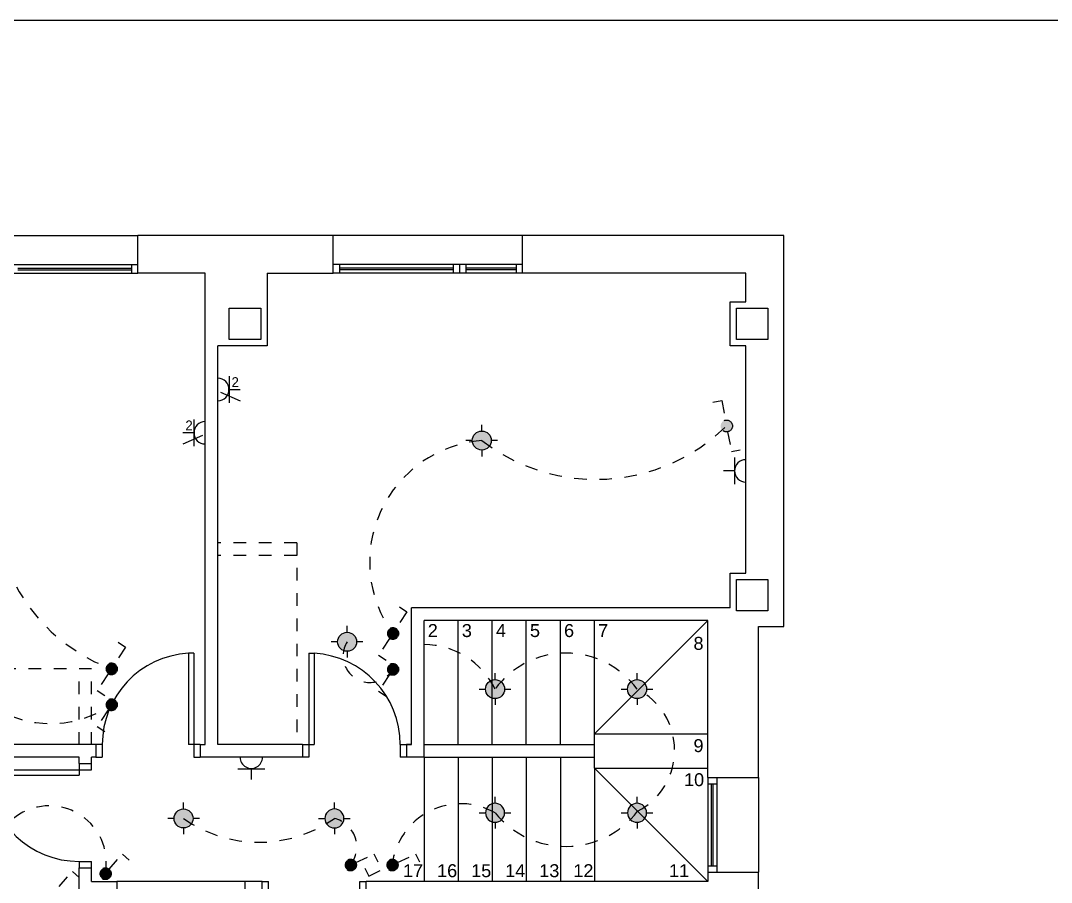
# Model space of a CAD drawing. Header units: millimetres. Extents: x 441156 to 441876, y 4514765 to 4515211.
# Drawn here: x 441377.67 to 441385.84, y 4514931.87 to 4514938.7 of the extents above; entities that cross this region are included whole.
import ezdxf
from ezdxf.enums import TextEntityAlignment as Align

# ---------------------------------------------------------------- set-up
doc = ezdxf.new("R2010")
doc.units = ezdxf.units.MM
for name, pattern in [('CONTINUA', [0]), ('CYPE_RAYAPUNTO', [0.4125, 0.2025, -0.105, 0, -0.105]), ('RAYITAS', [0.375, 0.25, -0.125])]:
    doc.linetypes.add(name, pattern=pattern)
doc.layers.add('01_cartela', color=6, linetype='Continuous', plot=False)
for name, color, linetype in [('01_eléctrico', 170, 'Continuous'), ('01_enchufes', 38, 'Continuous'), ('01_mono PRIMERA', 2, 'Continuous'), ('01_proyección', 4, 'RAYITAS')]:
    doc.layers.add(name, color=color, linetype=linetype)
doc.styles.add('EBRA', font='')
doc.styles.add('NIEVES2', font='sanss___.ttf')
doc.styles.get('EBRA').set_extended_font_data('Century Gothic')

# ---------------------------------------------------------------- blocks, each defined once
blk = doc.blocks.new('Tabla de simbolos_Salida para lampara incandescente_ vapor de mercurio o similar_ empotrada en techo')
at = {"layer": '01_eléctrico'}
h = blk.add_hatch(color=170, dxfattribs=at)
edge = h.paths.add_edge_path()
edge.add_arc((0, 0), 0.0825, 0, 360)
at = {"layer": '01_eléctrico', "color": 170}
for p, q in [((0, 0.0825), (0, 0.1375)), ((-0.1375, 0), (-0.0825, 0)), ((0.0825, 0), (0.1375, 0)), ((0, -0.0825), (0, -0.1375))]:
    blk.add_line(p, q, dxfattribs=at)
blk.add_circle((0, 0), 0.0825, dxfattribs=at)
blk = doc.blocks.new('A$C11D349B9')
at = {"layer": '01_mono PRIMERA', "color": 254}
for p, q in [((2.932982429221738, 13.69967797957361, -3.591061409002547e-05), (4.432982429221738, 13.69967797957361, -3.591061409002547e-05)), ((5.982982428860851, 13.69967797957361, -3.537984327315519e-05), (4.432982429221738, 13.69967797957361, -3.591061425931758e-05)), ((4.432982429221738, 13.39966156613082, -3.591061408769747e-05), (4.432982429221738, 13.69967797864228, -3.591061408769747e-05)), ((5.982982428919058, 13.39966156613082, 5.30737336634779e-07), (5.982982428919058, 13.69967797864228, 5.30737336634779e-07)), ((7.482982428919058, 13.69967797957361, 5.3073733430678e-07), (5.982982428919058, 13.69967797957361, 5.3073733430678e-07)), ((9.552982429217082, 13.69967797957361, -3.591061425931758e-05), (7.482982428919058, 13.69967797957361, -3.537984327315519e-05)), ((7.482982428977266, 13.39966156613082, 5.30737336634779e-07), (7.482982428919058, 13.69967797957361, 5.30737336634779e-07)), ((9.552982429217082, 10.59967770148069), (9.552982429217082, 13.6997264334932)), ((2.932982429279946, 13.46965726278722, -3.693182417579983e-05), (4.432982429279946, 13.46965726278722, -3.693182417579983e-05)), ((2.932982429279946, 13.3996572624892, -3.693182417579983e-05), (4.432982429279946, 13.3996572624892, -3.693182417579983e-05)), ((3.482982429268304, 13.44165216851979, -3.693182417670153e-05), (4.38298242923338, 13.44165216851979, -3.693182417670153e-05)), ((3.482982429268304, 13.42765216808766, -3.693182417670153e-05), (4.38298242923338, 13.42765216808766, -3.693182417670153e-05)), ((4.38298242923338, 13.46965726278722, -3.693182417579983e-05), (4.38298242923338, 13.3996572624892, -3.693182417579983e-05)), ((4.967982429196127, 13.39967797975987, -3.591061425931758e-05), (4.432982429221738, 13.39967797975987, -3.591061425931758e-05)), ((4.967982429312542, 9.664677979424596), (4.967982429254334, 13.39967797975987)), ((5.457982428721152, 13.39967798069119, 5.307373365866472e-07), (5.982982429035474, 13.39967798069119, 5.307373348584221e-07)), ((7.482982428860851, 13.46965726278722, -4.904727514675882e-07), (5.982982428860851, 13.46965726278722, -4.904727514675882e-07)), ((7.482982428860851, 13.3996572624892, -4.904727514675882e-07), (5.982982428860851, 13.3996572624892, -4.904727514675882e-07)), ((6.032982428907417, 13.46965726278722, -4.904727514675882e-07), (6.032982428907417, 13.3996572624892, -4.904727514675882e-07)), ((6.932982428872492, 13.44165216851979, -4.904727523692785e-07), (6.032982428907417, 13.44165216851979, -4.904727523692785e-07)), ((6.932982428872492, 13.42765216808766, -4.904727523692785e-07), (6.032982428907417, 13.42765216808766, -4.904727523692785e-07)), ((6.932982428872492, 13.46965726278722, -4.904727514675882e-07), (6.932982428872492, 13.3996572624892, -4.904727514675882e-07)), ((6.982982428860851, 13.46965726278722, -4.904727514675882e-07), (6.982982428860851, 13.3996572624892, -4.904727514675882e-07)), ((7.032982428849209, 13.46965726278722, -4.904727514675882e-07), (7.032982428849209, 13.3996572624892, -4.904727514675882e-07)), ((7.432982428872492, 13.44165216851979, 5.307373320604012e-07), (7.032982428849209, 13.44165216851979, -4.904727523692785e-07)), ((7.432982428872492, 13.42765216808766, 5.307373320604012e-07), (7.032982428849209, 13.42765216808766, -4.904727523692785e-07)), ((7.432982428872492, 13.46965726278722, 5.307373329620915e-07), (7.432982428872492, 13.3996572624892, 5.307373329620915e-07)), ((9.252982429228723, 13.39967798069119, -3.591061425931758e-05), (7.482982428919058, 13.39967797882855, -3.537984327315519e-05)), ((9.252982429228723, 13.17467797920108), (9.252982429170515, 13.39967797975987)), ((5.067982429289259, 9.664677979424596), (5.067982429231051, 12.82467797957361)), ((9.252982429228723, 11.02467769943178), (9.252982429228723, 12.82467797957361)), ((9.127982429345138, 10.74967798031867), (6.602982429263648, 10.74967798031867)), ((6.602982429263648, 9.664677979424596), (6.602982429263648, 10.74967798031867)), ((8.95298242935678, 10.64967797975987), (6.70298242935678, 10.64967797975987)), ((6.702982429298572, 9.564677979797125), (6.702982429298572, 10.64967797975987)), ((6.972982429258991, 9.664677980355918), (6.972982429258991, 10.64967797975987)), ((7.242982429335825, 9.664677980355918), (7.242982429277617, 10.64967797975987)), ((7.512982429296244, 9.664677980355918), (7.512982429296244, 10.64967797975987)), ((7.782982429373078, 9.664677980355918), (7.78298242931487, 10.64967797975987)), ((8.05298242927529, 9.749677980318666), (8.05298242927529, 10.64967797975987)), ((8.05298242927529, 9.749677980318666), (8.952982429298572, 10.64967797975987)), ((8.952982429298572, 9.404677980579436), (8.952982429298572, 10.64967797975987)), ((9.352982429263648, 9.40467797871679), (9.352982429263648, 10.59967770148069)), ((9.352982429321855, 10.59967770148069, 4.424621440790588e-06), (9.552982429217082, 10.59967770148069, 4.424621440790588e-06)), ((4.876799226971343, 10.3884933385998), (4.835370655520819, 10.3884933385998)), ((4.835370655520819, 10.3884933385998), (4.835370655520819, 9.664677979424596)), ((4.876799226971343, 10.3884933385998), (4.876799226971343, 9.564677979797125)), ((5.789331408508588, 10.38849333766848), (5.830759979959112, 10.38849333766848)), ((5.789331408508588, 10.38849333766848), (5.789331408508588, 9.564677978865802)), ((5.830759979959112, 10.38849333766848), (5.830759979959112, 9.664677978493273)), ((8.05298242927529, 9.749677981249988), (8.952982429298572, 9.749677980318666)), ((8.05298242927529, 9.479677979834378), (8.05298242927529, 9.749677980318666)), ((4.10179922694806, 9.664677979424596), (1.732982429210097, 9.664677979424596)), ((4.151799226936419, 9.664677979424596), (4.10179922694806, 9.664677979424596)), ((4.10179922694806, 9.664677979424596), (4.10179922694806, 9.564677979797125)), ((4.151799226936419, 9.664677979424596), (4.151799226936419, 9.564677979797125)), ((4.926799226959702, 9.664677979424596), (4.835370655520819, 9.664677979424596)), ((4.926799226959702, 9.664677979424596), (4.926799226959702, 9.564677979797125)), ((4.926799226959702, 9.664677979424596), (4.967982429254334, 9.664677979424596)), ((5.739331408520229, 9.664677979424596), (5.067982429231051, 9.664677979424596)), ((5.739331408520229, 9.664677978493273), (5.830759979959112, 9.664677978493273)), ((5.739331408520229, 9.664677979424596), (5.739331408520229, 9.564677979797125)), ((6.514331408543512, 9.664677978493273), (6.564331408531871, 9.664677978493273)), ((6.514331408543512, 9.664677978493273), (6.514331408543512, 9.564677978865802)), ((6.602982429263648, 9.664677979424596), (6.564331408531871, 9.664677979424596)), ((6.564331408531871, 9.664677979424596), (6.602982429263648, 9.664677979424596)), ((6.564331408531871, 9.664677979424596), (6.564331408531871, 9.564677979797125)), ((6.702982429298572, 9.664677980355918), (8.052982429333497, 9.664677980355918)), ((3.967982429312542, 9.564677980728447), (2.607982429268304, 9.56467798165977, -1.153888620208932e-06)), ((3.967982429254334, 9.514571852050722), (3.967982429254334, 9.564677979797125)), ((4.10179922694806, 9.564677979797125), (4.067982429231051, 9.564677979797125)), ((4.067982429231051, 9.514571852050722), (4.067982429231051, 9.564677979797125)), ((4.10179922694806, 9.564677979797125), (4.151799226936419, 9.564677979797125)), ((4.876799226971343, 9.564677979797125), (4.926799226959702, 9.564677979797125)), ((5.739331408462021, 9.564677978865802), (4.926799226959702, 9.564677979797125)), ((5.789331408508588, 9.564677978865802), (5.739331408520229, 9.564677978865802)), ((6.564331408531871, 9.564677978865802), (6.514331408543512, 9.564677978865802)), ((6.702982429298572, 9.564677979797125), (6.564331408531871, 9.564677979797125)), ((6.702982429240365, 9.564677979797125), (6.702982429298572, 8.579677979461849)), ((6.702982429240365, 9.564677979797125), (8.052982429217082, 9.564677980728447)), ((6.972982429200783, 9.564677979797125), (6.972982429258991, 8.579677980393171)), ((7.24298242921941, 9.564677979797125), (7.242982429277617, 8.579677980393171)), ((7.512982429179829, 9.564677980728447), (7.512982429296244, 8.579677980393171)), ((7.782982429256663, 9.564677980728447), (7.78298242931487, 8.579677980393171)), ((3.967982429254334, 9.514571852050722), (3.967982429254334, 9.423143280670047)), ((3.967982429254334, 9.514571852050722), (4.067982429231051, 9.514571852050722)), ((4.067982429231051, 9.464571852236986), (4.067982429231051, 9.514571852050722)), ((8.05298242927529, 9.479677979834378), (8.952982429298572, 9.479677979834378)), ((8.05298242927529, 9.479677979834378), (8.05298242927529, 8.579677980393171)), ((8.05298242927529, 9.479677979834378), (8.952982429298572, 8.579677980393171)), ((3.24416707054479, 9.464571852236986), (4.067982429231051, 9.464571852236986)), ((3.24416707054479, 9.423143280670047), (3.967982429254334, 9.423143280670047)), ((8.952983956085518, 9.404677979648113), (8.953002277528867, 8.654677979648113)), ((8.952983956085518, 9.404677979648113), (9.352982429321855, 9.40467797871679)), ((9.022983956383541, 9.404677979648113), (9.02300227782689, 8.654677979648113)), ((9.352982429263648, 9.404677979648113), (9.352982429321855, 8.654677979648113)), ((8.952985353127588, 9.354681164957583), (9.022985352494288, 9.354681164957583)), ((8.980969711323269, 8.704674794338644), (8.981002282758709, 9.354681164957583)), ((8.994969711755402, 8.704674794338644), (8.995002283190843, 9.354681164957583)), ((3.967982429254334, 8.739571851678193), (3.967982429254334, 8.689571851864457)), ((3.967982429254334, 8.739571851678193), (4.067982429231051, 8.739571851678193)), ((3.967982429312542, 7.954677980393171), (3.967982429254334, 8.689571851864457)), ((3.967982429254334, 8.689571851864457), (4.067982429231051, 8.689571851864457)), ((4.067982429231051, 8.689571851864457), (4.067982429231051, 8.739571851678193)), ((4.067982429289259, 8.579677981324494), (4.067982429231051, 8.689571851864457)), ((8.952952781692147, 8.704674794338644), (9.022952781058848, 8.704674794338644)), ((4.067982429405674, 8.579677981324494), (4.267982429359108, 8.579677981324494)), ((5.282820890133735, 8.579677981324494, 4.546216339149808e-05), (4.267982429533731, 8.579677981324494)), ((4.267982429359108, 8.579677981324494), (4.267982429359108, 7.954677980393171)), ((5.419331408396829, 8.579677980393171), (5.282797901600134, 8.579677980393171)), ((5.282982429198455, 8.579677978530526, -2.447964224106723e-05), (5.282982429256663, 7.954677982255816, 4.546216373062309e-05)), ((5.419331408396829, 8.579677980393171), (5.469331408385187, 8.579677980393171)), ((5.419331408396829, 8.479677979834378), (5.419331408396829, 8.579677980393171)), ((5.469331408385187, 8.4796779807657), (5.469331408385187, 8.579677980393171)), ((6.194331408420112, 7.755862621590495), (6.194331408420112, 8.579677980393171)), ((6.194331408420112, 8.579677980393171), (6.24433140840847, 8.579677980393171)), ((8.953002277528867, 8.579677980393171), (6.24433140840847, 8.579677980393171)), ((6.24433140840847, 8.479677979834378), (6.24433140840847, 8.579677980393171)), ((8.953002277528867, 8.654677979648113), (9.352982429321855, 8.654677979648113)), ((8.953002277528867, 8.654677979648113), (8.953002277528867, 8.579677980393171)), ((9.352982429263648, 2.999677980318666), (9.352982429263648, 8.654677979648113))]:
    blk.add_line(p, q, dxfattribs=at)
for points in [[(5.457982428721152, 13.39967798069119), (5.457982428662945, 12.82467797957361)], [(9.252982429228723, 12.82467797957361), (9.12798242928693, 12.82467797957361), (9.12798242928693, 13.17467797920108)], [(9.12798242928693, 13.17467797920108), (9.252982429228723, 13.17467797920108)], [(5.457982428662945, 12.82467797957361), (5.067982429172844, 12.82467797957361)], [(9.12798242928693, 10.74967798031867), (9.127982429345138, 11.02467769943178)], [(9.127982429345138, 11.02467769943178), (9.25298242928693, 11.02467769943178)]]:
    blk.add_lwpolyline(points, dxfattribs=at)
for points in [[(5.407982428674586, 12.87467797938734), (5.157982428674586, 12.87467797938734), (5.157982428674586, 13.12467797938734), (5.407982428674586, 13.12467797938734), (5.407982428674586, 12.87467797938734)], [(9.17798242927529, 13.12467797938734), (9.42798242927529, 13.12467797938734), (9.42798242927529, 12.87467797938734), (9.17798242927529, 12.87467797938734), (9.17798242927529, 13.12467797938734)], [(9.177982429333497, 10.97467769961804), (9.427982429333497, 10.97467769961804), (9.427982429333497, 10.72467769961804), (9.177982429333497, 10.72467769961804), (9.177982429333497, 10.97467769961804)]]:
    blk.add_lwpolyline(points, close=True, dxfattribs=at)
for centre, start, end in [((4.876799226971343, 9.664677979424596), 93.27582896057221, 180), ((5.789331408508588, 9.664677978493273), 0, 86.72417103942782), ((3.967982429254334, 9.464571852236986), 183.2758289781731, 270)]:
    blk.add_arc(centre, 0.725, start, end, dxfattribs=at)
at = {"layer": '01_proyección', "color": 120, "ltscale": 0.25}
for p, q in [((5.692982429347467, 11.26467797905207, -4.683793849428133e-06), (5.067982429172844, 11.26467797905207, -4.683793849428133e-06)), ((5.692982429289259, 11.26467797905207, -5.851416105909315e-06), (5.692982429172844, 9.664677979424596, -4.683793849428133e-06)), ((5.692982429347467, 11.1646779794246, -4.683793849428133e-06), (5.067982429172844, 11.1646779794246, -4.683793849428133e-06)), ((4.067982429231051, 10.26467797905207), (1.732982429268304, 10.26467797905207)), ((3.967982429196127, 9.664677979424596, -4.683793860494093e-06), (3.967982429254334, 10.26467797905207, -4.683793860494093e-06)), ((4.067982429114636, 9.664677979424596, -4.683793849428133e-06), (4.067982429172844, 10.26467797905207, -4.683793849428133e-06))]:
    blk.add_line(p, q, dxfattribs=at)
at = {"layer": '01_mono PRIMERA', "color": 254, "style": 'NIEVES2'}
for s, p in [('2', (6.771884793008212, 10.51749698072672)), ('3', (7.041884793026838, 10.51749698072672)), ('6', (7.85188479302451, 10.51749698072672)), ('4', (7.311884792987257, 10.51749698072672)), ('5', (7.581884793005884, 10.51749698072672)), ('7', (8.121884793043137, 10.51749698072672)), ('8', (8.877865754067898, 10.41609044931829)), ('9', (8.877865754067898, 9.605765670537949)), ('10', (8.842865888087545, 9.33576567005366)), ('17', (6.615482764260378, 8.614656325429678)), ('16', (6.885482764220797, 8.614656325429678)), ('15', (7.155482764239423, 8.614656325429678)), ('14', (7.425482764258049, 8.614656325429678)), ('13', (7.695482764276676, 8.614656325429678)), ('12', (7.965482764237095, 8.614656325429678)), ('11', (8.723797588783782, 8.614656325429678))]:
    blk.add_text(s, height=0.1025611646689943, dxfattribs=at).set_placement(p, align=Align.CENTER)

msp = doc.modelspace()

# ---------------------------------------------------------------- hatches: boundary and pattern name
at = {"layer": '01_eléctrico', "linetype": 'CYPE_RAYAPUNTO', "ltscale": 0.5}
h = msp.add_hatch(color=170, dxfattribs=at)
h.dxf.hatch_style = 1
edge = h.paths.add_edge_path()
edge.add_arc((441383.2649446789, 4514935.49142145), 0.04703331445313395, 129.5430179117085, 489.5430179117084, ccw=False)
h = msp.add_hatch(color=170, dxfattribs=at)
h.dxf.hatch_style = 1
edge = h.paths.add_edge_path()
edge.add_arc((441380.6192854633, 4514933.847173003), 0.04703331445313395, 85.80380185106202, 445.80380185106196, ccw=False)
h = msp.add_hatch(color=170, dxfattribs=at)
h.dxf.hatch_style = 1
edge = h.paths.add_edge_path()
edge.add_arc((441378.3891603233, 4514933.566850599), 0.04703331445313395, 85.80380185106202, 445.80380185106196, ccw=False)
h = msp.add_hatch(color=170, dxfattribs=at)
h.dxf.hatch_style = 1
edge = h.paths.add_edge_path()
edge.add_arc((441380.6192854633, 4514933.562677599), 0.04703331445313395, 85.80380185106202, 445.80380185106196, ccw=False)
h = msp.add_hatch(color=170, dxfattribs=at)
h.dxf.hatch_style = 1
edge = h.paths.add_edge_path()
edge.add_arc((441378.3891603233, 4514933.282355195), 0.04703331445313395, 85.80380185106202, 445.80380185106196, ccw=False)
h = msp.add_hatch(color=170, dxfattribs=at)
h.dxf.hatch_style = 1
edge = h.paths.add_edge_path()
edge.add_arc((441380.2841436842, 4514932.012510509), 0.04703331445313395, 176.4800071017966, 536.4800071017966)
h = msp.add_hatch(color=170, dxfattribs=at)
h.dxf.hatch_style = 1
edge = h.paths.add_edge_path()
edge.add_arc((441380.6144889658, 4514932.012510509), 0.04703331445313395, 176.4800071017966, 536.4800071017966)
h = msp.add_hatch(color=170, dxfattribs=at)
h.dxf.hatch_style = 1
edge = h.paths.add_edge_path()
edge.add_arc((441378.3409322815, 4514931.943535691), 0.04703331445313395, 99.97054944239149, 459.9705494423915)

# ---------------------------------------------------------------- linework, layer by layer
at = {"layer": '01_cartela', "color": 3}
msp.add_lwpolyline([(441363.3718226749, 4514938.703689482), (441363.3718226749, 4514917.16866547), (441394.0098107352, 4514917.16866547), (441394.0098107352, 4514938.703689482)], close=True, dxfattribs=at)
at = {"layer": '01_eléctrico', "color": 170, "linetype": 'CYPE_RAYAPUNTO', "ltscale": 0.5}
for points, elevation in [([(441383.1574269768, 4514935.68052154), (441383.2267509997, 4514935.693616516), (441383.2562146951, 4514935.537637465)], 5.898748992095573e-06), ([(441383.2736746625, 4514935.445205434), (441383.3031383575, 4514935.289226383), (441383.3724623803, 4514935.30232136)], 5.898748992095573e-06), ([(441380.6723440264, 4514934.058131979), (441380.7314837904, 4514934.019663981), (441380.6449307952, 4514933.886599513)], 5.728682197544874e-06), ([(441378.4422188864, 4514933.777809574), (441378.5013586504, 4514933.739341577), (441378.4148056553, 4514933.606277108)], 5.728682197544874e-06), ([(441380.5936401311, 4514933.807746494), (441380.5070871354, 4514933.674682027), (441380.5662268993, 4514933.636214029)], 5.728682197544874e-06), ([(441378.3635149911, 4514933.52742409), (441378.2769619954, 4514933.394359622), (441378.3361017593, 4514933.355891624)], 5.728682197544874e-06), ([(441380.5936401311, 4514933.52325109), (441380.5070871354, 4514933.390186623), (441380.5662268993, 4514933.351718624)], 5.728682197544874e-06), ([(441378.3635149911, 4514933.242928686), (441378.2769619954, 4514933.109864218), (441378.3361017593, 4514933.07139622)], 5.728682197544874e-06), ([(441378.3718775374, 4514931.978954948), (441378.4763177762, 4514932.098494943), (441378.5294466627, 4514932.052077059)], 5.066010825228342e-05), ([(441380.3266564999, 4514932.032629983), (441380.4701372524, 4514932.100533203), (441380.5003164614, 4514932.03676398)], 5.197944860958227e-06), ([(441380.6570017815, 4514932.032629983), (441380.800482534, 4514932.100533203), (441380.8306617431, 4514932.03676398)], 5.197944860958227e-06), ([(441377.9754478853, 4514931.841635227), (441378.0798881241, 4514931.961175222), (441378.1330170106, 4514931.914757337)], 5.066010825228342e-05), ([(441380.3983161889, 4514931.98825704), (441380.4284953981, 4514931.924487816), (441380.5719761503, 4514931.992391037)], 5.197944860958227e-06)]:
    msp.add_lwpolyline(points, dxfattribs=dict(at, elevation=elevation))
for centre, radius in [((441383.2649446789, 4514935.49142145, 5.898748992095573e-06), 0.04703331445313395), ((441380.6192854633, 4514933.847173003, 5.728682197544874e-06), 0.04703331445313395), ((441378.3891603233, 4514933.566850599, 5.728682197544874e-06), 0.04703331445313395), ((441380.6192854633, 4514933.562677599, 5.728682197544874e-06), 0.04703331445313395), ((441378.3891603233, 4514933.282355195, 5.728682197544874e-06), 0.04703331445313395), ((441380.2841436842, 4514932.012510509, 5.197944860958227e-06), 0.04703331445313395), ((441380.6144889658, 4514932.012510509, 5.197944860958227e-06), 0.04703331445313395), ((441378.3409322815, 4514931.943535691, 5.066010825245632e-05), 0.0470333144531242)]:
    msp.add_circle(centre, radius, dxfattribs=at)
at = {"layer": '01_eléctrico', "color": 170, "linetype": 'CYPE_RAYAPUNTO', "ltscale": 0.25}
for centre, radius, start, end in [((441382.2291531635, 4514936.545167923, 5.728682197544874e-06), 1.477581027099621, 232.2908111925912, 314.5076816103363), ((441378.8884580142, 4514934.908361293, 5.728682197544874e-06), 1.431415078687878, 160.9224472059357, 249.5852057333848), ((441381.4022965532, 4514934.413141868, 5.728682197544874e-06), 0.9661403224121331, 94.56598188500124, 215.8598091912069), ((441377.9095767562, 4514933.977104321, 5.197944860958228e-06), 0.844201839679773, 179.7209423446159, 304.6172206057581), ((441380.4373841695, 4514933.669960626, 5.728682197544874e-06), 0.2111817429415185, 148.2089702047776, 329.4684467399274), ((441380.8634193013, 4514933.129136625, 5.197944860958227e-06), 0.630770974662083, 26.0573719599374, 89.5943634295144), ((441381.9928849292, 4514932.995385727, 5.197944860958227e-06), 0.6968042247438404, 36.1280652244137, 143.8719347642979), ((441382.309457498, 4514932.921259989, 5.197944860958227e-06), 0.5438887525527613, 297.474907587904, 63.0807583668394), ((441377.897019346, 4514932.02958357, 5.06601082521105e-05), 0.4521757752223544, 349.029858841508, 175.9885411890313), ((441381.1588262725, 4514931.950177704, 5.197944860958227e-06), 0.5478945902333938, 60.32528620039629, 173.467436715556), ((441381.9902598126, 4514932.88199825, 5.197944860958227e-06), 0.7221801286364751, 219.1327983720352, 322.1342918589359), ((441379.5592253529, 4514933.233461887, 5.197944860958227e-06), 1.041016967186211, 234.9515464410309, 305.0484535432331), ((441380.1041712382, 4514932.156730914, 5.197944860958227e-06), 0.2306287202669673, 321.2931583003718, 76.74549275169572)]:
    msp.add_arc(centre, radius, start, end, dxfattribs=at)
at = {"layer": '01_enchufes'}
for p, q in [((441379.3232283286, 4514935.886793822, -3.981993874204924e-06), (441379.3232283301, 4514935.674221118, -3.981993874204924e-06)), ((441379.3214568904, 4514935.780507469, -3.981993874204924e-06), (441379.4100288499, 4514935.78050747, -3.981993874204924e-06)), ((441379.2552830778, 4514935.760479139, -3.981993874204924e-06), (441379.4104564679, 4514935.689569314, -3.981993874204924e-06)), ((441379.0425415306, 4514935.543684193, -3.731604852688285e-06), (441379.0425415291, 4514935.331111489, -3.731604852688285e-06)), ((441379.1104867815, 4514935.41736951, -3.731604852688285e-06), (441378.9553133913, 4514935.346459685, -3.731604852688285e-06)), ((441379.0443129688, 4514935.43739784, -3.731604852688285e-06), (441378.9557410093, 4514935.437397841, -3.731604852688285e-06)), ((441383.3275416698, 4514935.241881147, 5.898748992095573e-06), (441383.3275416683, 4514935.029308443, 5.898748992095573e-06)), ((441383.329313108, 4514935.135594794, 5.898748992095573e-06), (441383.2407411485, 4514935.135594795, 5.898748992095573e-06)), ((441379.3916814642, 4514932.77587257, 5.197944860958226e-06), (441379.6042541687, 4514932.775872569, 5.197944860958226e-06)), ((441379.4979678178, 4514932.777644008, 5.197944860958226e-06), (441379.4979678157, 4514932.689072048, 5.197944860958226e-06))]:
    msp.add_line(p, q, dxfattribs=at)
for centre, start, end in [((441379.2328849301, 4514935.780507469, -3.981993874204924e-06), 270.0000003201651, 90.00000032016511), ((441379.1328849291, 4514935.43739784, -3.731604852688285e-06), 89.99999967983489, 269.9999996798348), ((441383.4178850683, 4514935.135594794, 5.898748992095573e-06), 89.99999967983489, 269.9999996798348), ((441379.4979678178, 4514932.866215969, 5.197944860958226e-06), 179.9999996798349, 359.9999996798349)]:
    msp.add_arc(centre, 0.08857196028703604, start, end, dxfattribs=at)

# ---------------------------------------------------------------- block references
at = {"layer": '01_eléctrico', "color": 170, "linetype": 'CYPE_RAYAPUNTO', "ltscale": 0.25, "yscale": 0.9132104347832198, "zscale": 0.9132104347832198}
for p, xscale, rotation in [((441381.3253849293, 4514935.376215968, 5.197944860958229e-06), 0.9132104347832198, 179.9999999999695), ((441380.2578849294, 4514933.781215969, -6.966011671049642e-08), 0.9132104347832198, 179.9999999999695), ((441378.9614016147, 4514932.381215969, 5.197944860958227e-06), 0.9132104347832198, 180), ((441380.1570490908, 4514932.381215969, 5.197944860958227e-06), -0.9132104347832198, 180), ((441381.4300753345, 4514932.426215968, 5.197944860958227e-06), -0.9132104347832198, 180), ((441382.5556945242, 4514932.426215968, 5.197944860958227e-06), -0.9132104347832198, 180)]:
    msp.add_blockref('Tabla de simbolos_Salida para lampara incandescente_ vapor de mercurio o similar_ empotrada en techo', p, dxfattribs=dict(at, xscale=xscale, rotation=rotation))
at = {"layer": '01_eléctrico', "color": 170, "linetype": 'CYPE_RAYAPUNTO', "ltscale": 0.25, "xscale": 0.9132104347832198, "yscale": 0.9132104347832198, "zscale": 0.9132104347832198}
for p in [(441381.4300753345, 4514933.406215969, 5.197944860958227e-06), (441382.5556945242, 4514933.406215969, 5.197944860958227e-06)]:
    msp.add_blockref('Tabla de simbolos_Salida para lampara incandescente_ vapor de mercurio o similar_ empotrada en techo', p, dxfattribs=at)
at = {"layer": '01_mono PRIMERA', "color": 254, "linetype": 'CONTINUA'}
msp.add_blockref('A$C11D349B9', (441374.1649025001, 4514923.301537989, 5.197944860958228e-06), dxfattribs=at)

# ---------------------------------------------------------------- texts
at = {"layer": '01_enchufes', "style": 'EBRA'}
for p in [(441379.3414481391, 4514935.799700806, -3.981993874204924e-06), (441378.9757322579, 4514935.456591174, -3.731604852688285e-06)]:
    msp.add_text('2', height=0.07830029197710134, rotation=359.9999999999695, dxfattribs=at).set_placement(p)

doc.saveas('drawing.dxf')
